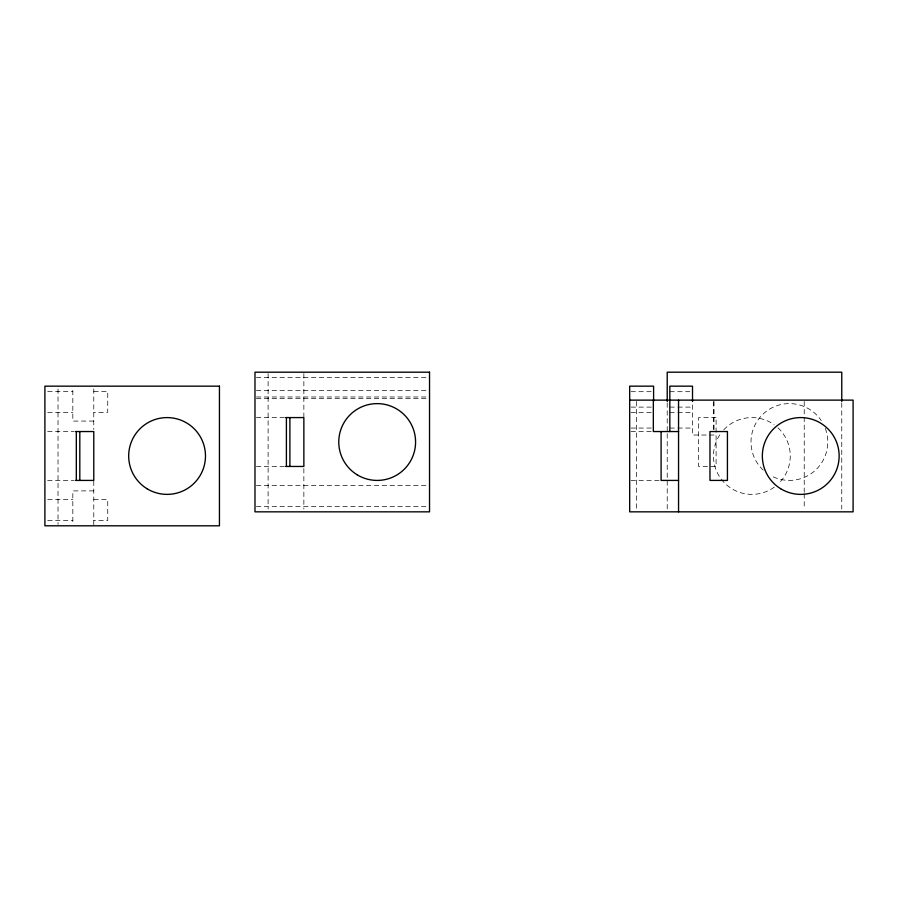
<?xml version="1.0" encoding="UTF-8"?>
<svg xmlns="http://www.w3.org/2000/svg" width="898" height="898" viewBox="0 0 898 898"><rect width="100%" height="100%" fill="white"/><g stroke="black" fill="none" stroke-linecap="round" stroke-linejoin="round"><path stroke-width="0.67" stroke-dasharray="4.49 3.37" d="M256.39 377.441L429.536 377.441M256.39 390.619L428.144 390.619M47.695 391.405L72.828 391.405M93.774 391.405L107.738 391.405L107.738 412.35L93.774 412.35M631.013 391.696L653.598 391.696M669.829 391.696L689.844 391.696M256.39 396.983L428.144 396.983M256.39 398.386L428.144 398.386M631.07 407.108L653.34 407.108M669.829 407.108L676.497 407.108M677.833 407.108L692.515 407.108M47.695 412.35L72.828 412.35M631.013 412.642L653.598 412.642M669.829 412.642L676.497 412.642M677.833 412.642L692.515 412.642M256.39 417.581L286.406 417.581M93.774 421.072L72.828 421.072L72.828 388.957M631.07 428.054L653.34 428.054M669.829 428.054L676.497 428.054M677.833 428.054L692.515 428.054M47.628 431.545L74.22 431.545M631.013 431.545L652.274 431.545M714.033 435.036L692.515 435.036L692.515 402.921M256.39 466.455L285.71 466.455M47.628 480.419L74.22 480.419M631.047 480.419L659.009 480.419M256.39 485.65L429.536 485.65M93.774 490.892L72.828 490.892L72.828 524.41M47.695 499.614L72.828 499.614M93.774 499.614L107.738 499.614L107.738 520.559L93.774 520.559M256.39 506.595L429.536 506.595M47.695 520.559L72.828 520.559M841.763 402.921L841.763 509.043M804.226 401.518L804.226 492.284M804.226 493.687L804.226 509.043M714.033 401.518L714.033 432.241M713.461 401.518L713.461 432.241M667.214 402.921L667.214 432.241M667.214 433.644L667.214 509.043M636.66 401.518L636.66 509.043M303.861 373.59L303.861 416.885M303.861 468.554L303.861 509.043M268.109 373.59L268.109 509.043M93.774 388.957L93.774 429.446M93.774 481.115L93.774 525.801M58.022 388.957L58.022 524.41M778.005 427.852A38.401 38.401 0 0 1 778.229 483.899M774.357 487.098A38.401 38.401 0 0 1 720.544 433.756M723.732 429.839A38.401 38.401 0 0 1 774.087 424.664M825.273 428.346A38.401 38.401 0 0 1 770.327 475.345M763.255 470.148A38.401 38.401 0 0 1 764.434 412.833A38.401 38.401 0 0 1 821.243 420.556M716.088 417.581L698.633 417.581L698.633 466.455L716.088 466.455L716.088 417.581"/><path stroke-width="1.35" d="M629.678 400.126L853.1 400.126L853.1 511.838L629.678 511.838L629.678 386.162L653.598 386.162L653.598 401.294M285.71 417.581L303.861 417.581L303.861 466.455L285.71 466.455M75.623 431.545L93.774 431.545L93.774 480.419L75.623 480.419M678.551 431.545L653.34 431.545L653.34 400.126M678.551 480.419L661.096 480.419L661.096 431.545M841.763 401.518L841.763 372.199L667.214 372.199L667.214 401.518M692.515 401.518L692.515 386.162L669.829 386.162L669.829 431.545M678.551 400.126L678.551 511.838M289.897 417.581L289.897 466.455M286.406 417.581L286.406 466.455M79.81 431.545L79.81 480.419M76.319 431.545L76.319 480.419M429.536 372.199L254.987 372.199L254.987 511.838L429.536 511.838L429.536 372.199M219.449 386.162L44.9 386.162L44.9 525.801L219.449 525.801L219.449 386.162M727.425 431.545L709.97 431.545L709.97 480.419L727.425 480.419L727.425 431.545M780.598 488.68A38.401 38.401 0 0 0 839.125 457.082A38.401 38.401 0 0 0 782.495 422.195A38.401 38.401 0 0 0 780.598 488.68M146.946 488.68A38.401 38.401 0 0 0 205.462 457.082A38.401 38.401 0 0 0 148.844 422.195A38.401 38.401 0 0 0 146.946 488.68M357.034 474.716A38.401 38.401 0 0 0 415.561 443.118A38.401 38.401 0 0 0 358.931 408.231A38.401 38.401 0 0 0 357.034 474.716"/></g></svg>
